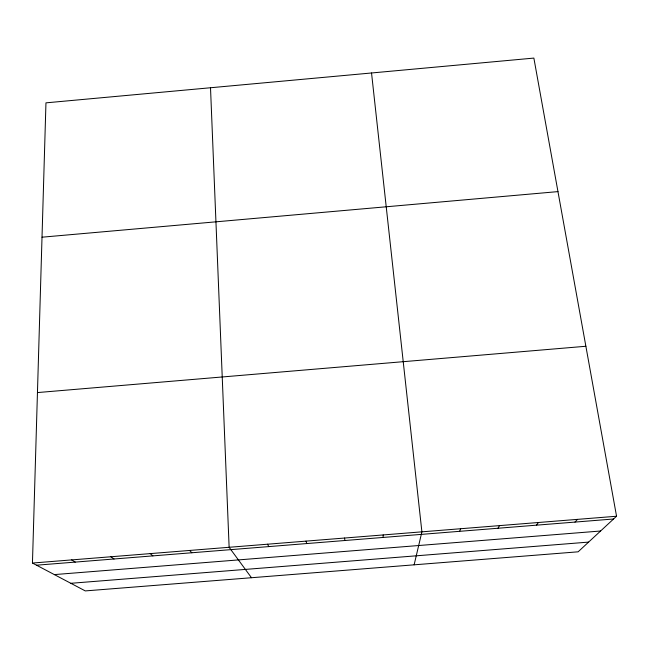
<?xml version="1.0" encoding="UTF-8"?>
<svg xmlns="http://www.w3.org/2000/svg" width="649" height="649" viewBox="0 0 649 649"><rect width="100%" height="100%" fill="white"/><g stroke="black" fill="none" stroke-linecap="round" stroke-linejoin="round"><path stroke-width="0.97" d="M32.45 563.048L45.957 102.85L533.867 58.085L616.55 516.239L578.121 551.812L85.279 590.914L32.45 563.048L616.55 516.239M383.064 537.453L383.194 534.938M414.127 564.825L421.899 531.839L371.536 72.98M459.606 531.32L460.676 528.732M497.986 528.254L499.535 525.617M536.439 525.171L538.459 522.494M574.965 522.088L577.472 519.37M42.015 237.193L557.97 191.609M37.455 392.572L585.877 346.266M36.531 565.198L613.573 518.997M54.354 574.6L600.593 531.012M70.83 583.297L588.611 542.102M71.633 559.909L75.243 562.099M110.89 556.761L114.037 559M150.219 553.613L152.896 555.885M189.638 550.449L191.836 552.77M251.479 577.724L229.129 547.285L210.511 87.753M267.534 544.211L268.8 546.604M306.012 541.128L306.815 543.562M344.562 538.037L344.903 540.512"/></g></svg>
